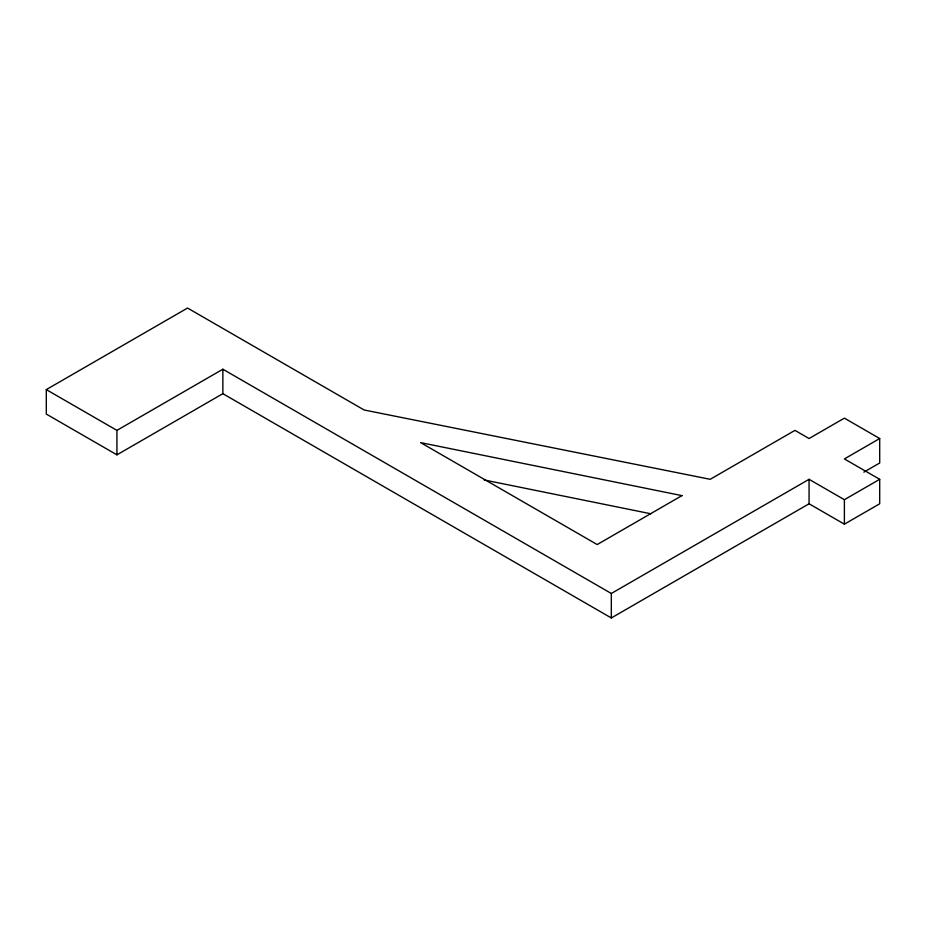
<?xml version="1.0" encoding="UTF-8"?>
<svg xmlns="http://www.w3.org/2000/svg" width="926" height="926" viewBox="0 0 926 926"><rect width="100%" height="100%" fill="white"/><g stroke="black" fill="none" stroke-linecap="round" stroke-linejoin="round"><path stroke-width="1.39" d="M879.7 438.53L844.385 458.926L879.7 479.309L879.7 503.779L844.385 524.162L809.069 503.779L611.322 617.955L222.865 393.677L116.931 454.84L46.3 414.072L46.3 389.603L187.55 308.045L364.126 409.986L710.196 479.309L794.948 430.382L809.069 438.53L844.385 418.147L879.7 438.53L879.7 463L863.865 472.144M46.3 389.603L116.931 430.382L222.865 369.219L611.322 593.485L809.069 479.309L844.385 499.693L879.7 479.309M484.194 479.969L650.874 513.78M844.385 499.693L844.385 524.162M809.069 479.309L809.069 503.779M611.322 593.485L611.322 617.955M222.865 369.219L222.865 393.677M116.931 430.382L116.931 454.84M681.941 495.618L597.189 544.557L420.624 442.616L681.941 495.618"/></g></svg>
